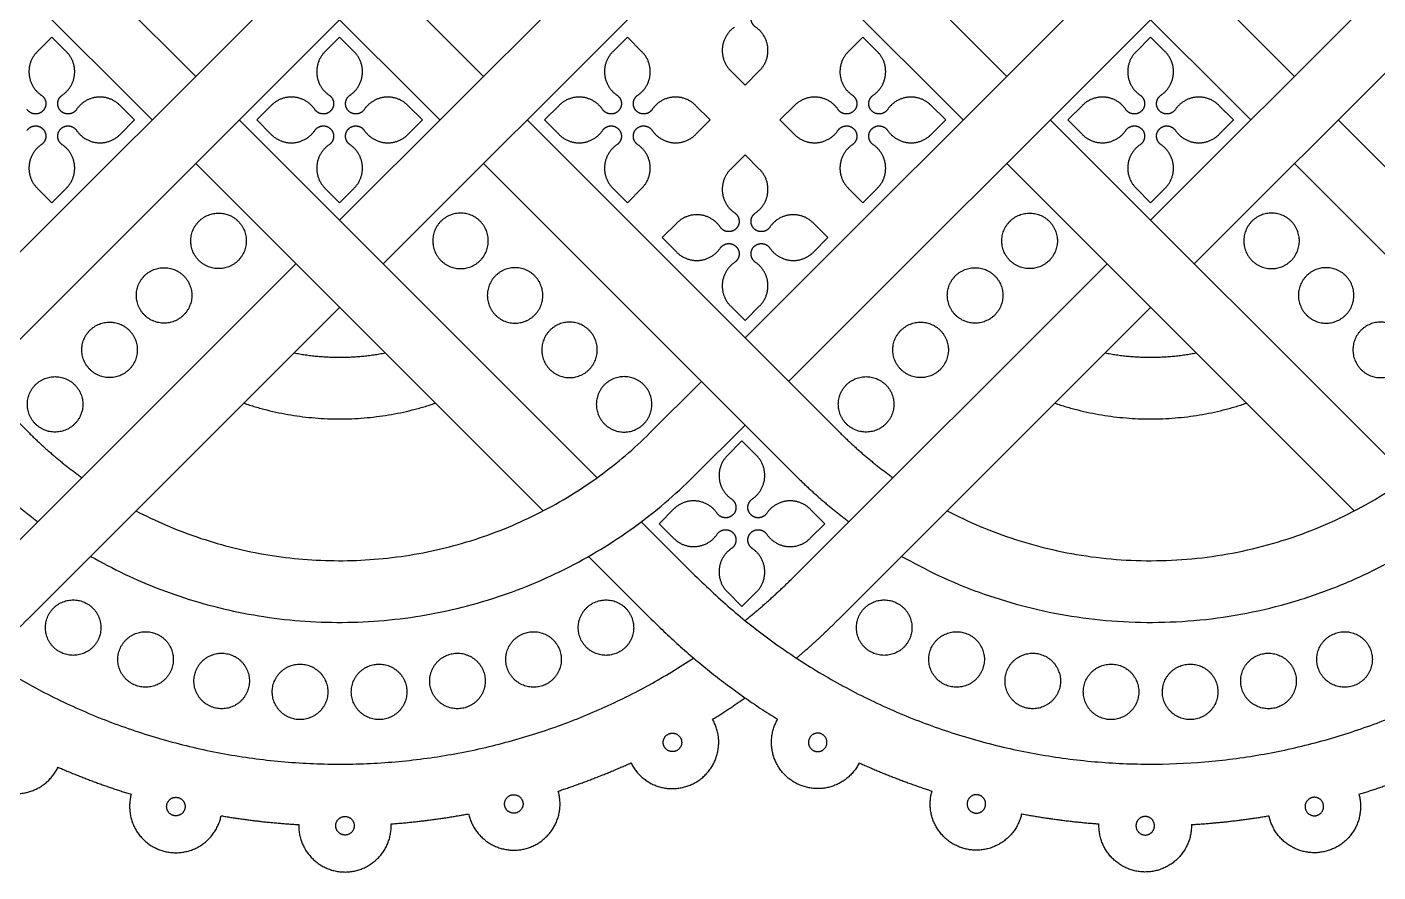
# Model space of a CAD drawing. Header units: millimetres. Extents: x -117 to 119, y -123 to 112.
# Drawn here: x -77.02 to -63.06, y 70.73 to 79.46 of the extents above; entities that cross this region are included whole.
import ezdxf

# ---------------------------------------------------------------- set-up
doc = ezdxf.new("R2010")
doc.units = ezdxf.units.MM
doc.header["$MEASUREMENT"] = 0
doc.layers.add('Layer 03', color=5, linetype='Continuous')

msp = doc.modelspace()

# ---------------------------------------------------------------- linework, layer by layer
at = {"layer": 'Layer 03'}
for p, q in [((-79.013, 82.69), (-75.274, 78.951)), ((-70.634, 82.69), (-66.895, 78.951)), ((-79.463, 82.24), (-75.724, 78.501)), ((-76.49, 82.24), (-72.751, 78.501)), ((-71.085, 82.24), (-67.346, 78.501)), ((-68.112, 82.24), (-64.373, 78.501)), ((-70.049, 81.204), (-73.787, 77.465)), ((-61.712, 81.162), (-65.409, 77.465)), ((-69.598, 80.753), (-73.337, 77.014)), ((-61.369, 80.604), (-64.958, 77.014)), ((-74.238, 79.987), (-77.977, 76.249)), ((-65.859, 79.987), (-69.598, 76.249)), ((-73.787, 79.537), (-77.526, 75.798)), ((-65.409, 79.537), (-69.148, 75.798)), ((-76.76, 79.357), (-76.911, 79.206)), ((-76.61, 79.206), (-76.76, 79.357)), ((-73.787, 79.357), (-73.938, 79.206)), ((-73.637, 79.206), (-73.787, 79.357)), ((-70.814, 79.357), (-70.965, 79.206)), ((-70.664, 79.206), (-70.814, 79.357)), ((-68.382, 79.357), (-68.532, 79.206)), ((-68.231, 79.206), (-68.382, 79.357)), ((-65.409, 79.357), (-65.559, 79.206)), ((-65.258, 79.206), (-65.409, 79.357)), ((-69.749, 79.012), (-69.598, 78.861)), ((-69.598, 78.861), (-69.448, 79.012)), ((-75.905, 78.501), (-76.055, 78.651)), ((-74.493, 78.651), (-74.643, 78.501)), ((-72.932, 78.501), (-73.082, 78.651)), ((-71.52, 78.651), (-71.67, 78.501)), ((-69.959, 78.501), (-70.109, 78.651)), ((-69.087, 78.651), (-69.238, 78.501)), ((-67.526, 78.501), (-67.677, 78.651)), ((-66.114, 78.651), (-66.265, 78.501)), ((-64.553, 78.501), (-64.703, 78.651)), ((-76.055, 78.35), (-75.905, 78.501)), ((-74.823, 78.501), (-71.127, 74.804)), ((-74.643, 78.501), (-74.493, 78.35)), ((-73.082, 78.35), (-72.932, 78.501)), ((-71.67, 78.501), (-71.52, 78.35)), ((-70.109, 78.35), (-69.959, 78.501)), ((-69.238, 78.501), (-69.087, 78.35)), ((-67.677, 78.35), (-67.526, 78.501)), ((-66.445, 78.501), (-62.748, 74.804)), ((-66.265, 78.501), (-66.114, 78.35)), ((-64.703, 78.35), (-64.553, 78.501)), ((-75.274, 78.05), (-71.684, 74.461)), ((-72.301, 78.05), (-69.063, 74.812)), ((-69.598, 78.141), (-69.749, 77.99)), ((-69.448, 77.99), (-69.598, 78.141)), ((-66.895, 78.05), (-63.306, 74.461)), ((-63.922, 78.05), (-60.212, 74.34)), ((-76.911, 77.796), (-76.76, 77.645)), ((-76.76, 77.645), (-76.61, 77.796)), ((-73.938, 77.796), (-73.787, 77.645)), ((-73.787, 77.645), (-73.637, 77.796)), ((-70.965, 77.796), (-70.814, 77.645)), ((-70.814, 77.645), (-70.664, 77.796)), ((-68.532, 77.796), (-68.382, 77.645)), ((-68.382, 77.645), (-68.231, 77.796)), ((-65.559, 77.796), (-65.409, 77.645)), ((-65.409, 77.645), (-65.258, 77.796)), ((-70.304, 77.435), (-70.454, 77.285)), ((-68.742, 77.285), (-68.893, 77.435)), ((-70.454, 77.285), (-70.304, 77.134)), ((-68.893, 77.134), (-68.742, 77.285)), ((-74.238, 77.014), (-77.459, 73.794)), ((-65.859, 77.014), (-69.08, 73.794)), ((-73.787, 76.564), (-77.008, 73.343)), ((-69.749, 76.579), (-69.598, 76.429)), ((-69.598, 76.429), (-69.448, 76.579)), ((-65.409, 76.564), (-68.63, 73.343)), ((-70.049, 75.798), (-70.584, 75.263)), ((-69.598, 75.348), (-70.133, 74.812)), ((-69.631, 75.184), (-69.781, 75.033)), ((-69.48, 75.033), (-69.631, 75.184)), ((-70.336, 74.479), (-70.487, 74.328)), ((-68.775, 74.328), (-68.925, 74.479)), ((-70.671, 74.348), (-70.116, 73.794)), ((-70.487, 74.328), (-70.336, 74.178)), ((-68.925, 74.178), (-68.775, 74.328)), ((-71.215, 73.991), (-70.567, 73.343)), ((-69.781, 73.623), (-69.631, 73.472)), ((-69.631, 73.472), (-69.48, 73.623))]:
    msp.add_line(p, q, dxfattribs=at)
for points in [[(-76.04, 82.69), (-72.301, 78.951)], [(-67.661, 82.69), (-63.922, 78.951)], [(-80.229, 78.501), (-76.991, 75.263)], [(-71.85, 78.501), (-68.612, 75.263)], [(-63.472, 78.501), (-59.834, 74.863)]]:
    msp.add_lwpolyline(points, dxfattribs=at)
for points, weights, knots in [([(-69.49, 79.461), (-69.531, 79.489), (-69.536, 79.539), (-69.541, 79.589), (-69.506, 79.625), (-69.47, 79.66), (-69.42, 79.655), (-69.37, 79.651), (-69.342, 79.609)], [1, 0.904841645654, 1, 0.904841645654, 1, 0.904841645654, 1, 0.904841645654, 1], [21.815981, 21.815981, 21.815981, 22.109843, 22.109843, 22.403704, 22.403704, 22.697566, 22.697566, 22.991428, 22.991428, 22.991428]), ([(-69.706, 79.461), (-69.82, 79.384), (-69.833, 79.246), (-69.846, 79.109), (-69.749, 79.012)], [1, 0.904863889332, 1, 0.904863889332, 1], [40.235161, 40.235161, 40.235161, 41.044166, 41.044166, 41.853171, 41.853171, 41.853171]), ([(-69.448, 79.012), (-69.35, 79.109), (-69.363, 79.246), (-69.376, 79.384), (-69.49, 79.461)], [1, 0.904863889332, 1, 0.904863889332, 1], [20.19797, 20.19797, 20.19797, 21.006976, 21.006976, 21.815981, 21.815981, 21.815981]), ([(-76.911, 79.206), (-77.008, 79.109), (-76.995, 78.972), (-76.983, 78.834), (-76.869, 78.757)], [1, 0.904863889332, 1, 0.904863889332, 1], [31.693684, 31.693684, 31.693684, 32.50269, 32.50269, 33.311695, 33.311695, 33.311695]), ([(-76.652, 78.757), (-76.538, 78.834), (-76.525, 78.972), (-76.512, 79.109), (-76.61, 79.206)], [1, 0.904863889332, 1, 0.904863889332, 1], [28.739447, 28.739447, 28.739447, 29.548452, 29.548452, 30.357457, 30.357457, 30.357457]), ([(-73.938, 79.206), (-74.035, 79.109), (-74.022, 78.972), (-74.009, 78.834), (-73.895, 78.757)], [1, 0.904863889332, 1, 0.904863889332, 1], [31.693684, 31.693684, 31.693684, 32.50269, 32.50269, 33.311695, 33.311695, 33.311695]), ([(-73.679, 78.757), (-73.565, 78.834), (-73.552, 78.972), (-73.539, 79.109), (-73.637, 79.206)], [1, 0.904863889332, 1, 0.904863889332, 1], [28.739447, 28.739447, 28.739447, 29.548452, 29.548452, 30.357457, 30.357457, 30.357457]), ([(-70.965, 79.206), (-71.062, 79.109), (-71.049, 78.972), (-71.036, 78.834), (-70.922, 78.757)], [1, 0.904863889332, 1, 0.904863889332, 1], [31.693684, 31.693684, 31.693684, 32.50269, 32.50269, 33.311695, 33.311695, 33.311695]), ([(-70.706, 78.757), (-70.592, 78.834), (-70.579, 78.972), (-70.566, 79.109), (-70.664, 79.206)], [1, 0.904863889332, 1, 0.904863889332, 1], [28.739447, 28.739447, 28.739447, 29.548452, 29.548452, 30.357457, 30.357457, 30.357457]), ([(-68.532, 79.206), (-68.63, 79.109), (-68.617, 78.972), (-68.604, 78.834), (-68.49, 78.757)], [1, 0.904863889332, 1, 0.904863889332, 1], [31.693684, 31.693684, 31.693684, 32.50269, 32.50269, 33.311695, 33.311695, 33.311695]), ([(-68.274, 78.757), (-68.16, 78.834), (-68.147, 78.972), (-68.134, 79.109), (-68.231, 79.206)], [1, 0.904863889332, 1, 0.904863889332, 1], [28.739447, 28.739447, 28.739447, 29.548452, 29.548452, 30.357457, 30.357457, 30.357457]), ([(-65.559, 79.206), (-65.657, 79.109), (-65.644, 78.972), (-65.631, 78.834), (-65.517, 78.757)], [1, 0.904863889332, 1, 0.904863889332, 1], [31.693684, 31.693684, 31.693684, 32.50269, 32.50269, 33.311695, 33.311695, 33.311695]), ([(-65.301, 78.757), (-65.187, 78.834), (-65.174, 78.972), (-65.161, 79.109), (-65.258, 79.206)], [1, 0.904863889332, 1, 0.904863889332, 1], [28.739447, 28.739447, 28.739447, 29.548452, 29.548452, 30.357457, 30.357457, 30.357457]), ([(-76.869, 78.757), (-76.827, 78.729), (-76.822, 78.679), (-76.818, 78.629), (-76.853, 78.594), (-76.888, 78.558), (-76.938, 78.563), (-76.988, 78.568), (-77.016, 78.609)], [1, 0.904841645654, 1, 0.904841645654, 1, 0.904841645654, 1, 0.904841645654, 1], [33.311695, 33.311695, 33.311695, 33.605557, 33.605557, 33.899418, 33.899418, 34.19328, 34.19328, 34.487142, 34.487142, 34.487142]), ([(-76.505, 78.609), (-76.533, 78.568), (-76.583, 78.563), (-76.632, 78.558), (-76.668, 78.594), (-76.703, 78.629), (-76.699, 78.679), (-76.694, 78.729), (-76.652, 78.757)], [1, 0.904841645653, 1, 0.904841645653, 1, 0.904841645653, 1, 0.904841645653, 1], [27.564, 27.564, 27.564, 27.857861, 27.857861, 28.151723, 28.151723, 28.445585, 28.445585, 28.739447, 28.739447, 28.739447]), ([(-76.055, 78.651), (-76.153, 78.749), (-76.29, 78.736), (-76.427, 78.723), (-76.505, 78.609)], [1, 0.904854530768, 1, 0.904854530768, 1], [25.945827, 25.945827, 25.945827, 26.754913, 26.754913, 27.564, 27.564, 27.564]), ([(-74.043, 78.609), (-74.121, 78.723), (-74.258, 78.736), (-74.395, 78.749), (-74.493, 78.651)], [1, 0.904854530768, 1, 0.904854530768, 1], [34.487142, 34.487142, 34.487142, 35.296228, 35.296228, 36.105314, 36.105314, 36.105314]), ([(-73.895, 78.757), (-73.854, 78.729), (-73.849, 78.679), (-73.845, 78.629), (-73.88, 78.594), (-73.915, 78.558), (-73.965, 78.563), (-74.015, 78.568), (-74.043, 78.609)], [1, 0.904841645654, 1, 0.904841645654, 1, 0.904841645654, 1, 0.904841645654, 1], [33.311695, 33.311695, 33.311695, 33.605557, 33.605557, 33.899418, 33.899418, 34.19328, 34.19328, 34.487142, 34.487142, 34.487142]), ([(-73.532, 78.609), (-73.56, 78.568), (-73.61, 78.563), (-73.659, 78.558), (-73.695, 78.594), (-73.73, 78.629), (-73.725, 78.679), (-73.721, 78.729), (-73.679, 78.757)], [1, 0.904841645653, 1, 0.904841645653, 1, 0.904841645653, 1, 0.904841645653, 1], [27.564, 27.564, 27.564, 27.857861, 27.857861, 28.151723, 28.151723, 28.445585, 28.445585, 28.739447, 28.739447, 28.739447]), ([(-73.082, 78.651), (-73.179, 78.749), (-73.317, 78.736), (-73.454, 78.723), (-73.532, 78.609)], [1, 0.904854530768, 1, 0.904854530768, 1], [25.945827, 25.945827, 25.945827, 26.754913, 26.754913, 27.564, 27.564, 27.564]), ([(-71.07, 78.609), (-71.148, 78.723), (-71.285, 78.736), (-71.422, 78.749), (-71.52, 78.651)], [1, 0.904854530768, 1, 0.904854530768, 1], [34.487142, 34.487142, 34.487142, 35.296228, 35.296228, 36.105314, 36.105314, 36.105314]), ([(-70.922, 78.757), (-70.881, 78.729), (-70.876, 78.679), (-70.872, 78.629), (-70.907, 78.594), (-70.942, 78.558), (-70.992, 78.563), (-71.042, 78.568), (-71.07, 78.609)], [1, 0.904841645653, 1, 0.904841645653, 1, 0.904841645653, 1, 0.904841645653, 1], [33.311695, 33.311695, 33.311695, 33.605557, 33.605557, 33.899418, 33.899418, 34.19328, 34.19328, 34.487142, 34.487142, 34.487142]), ([(-70.558, 78.609), (-70.587, 78.568), (-70.636, 78.563), (-70.686, 78.558), (-70.722, 78.594), (-70.757, 78.629), (-70.752, 78.679), (-70.748, 78.729), (-70.706, 78.757)], [1, 0.904841645653, 1, 0.904841645653, 1, 0.904841645653, 1, 0.904841645653, 1], [27.564, 27.564, 27.564, 27.857861, 27.857861, 28.151723, 28.151723, 28.445585, 28.445585, 28.739447, 28.739447, 28.739447]), ([(-70.109, 78.651), (-70.206, 78.749), (-70.344, 78.736), (-70.481, 78.723), (-70.558, 78.609)], [1, 0.904854530768, 1, 0.904854530768, 1], [25.945827, 25.945827, 25.945827, 26.754913, 26.754913, 27.564, 27.564, 27.564]), ([(-68.638, 78.609), (-68.715, 78.723), (-68.853, 78.736), (-68.99, 78.749), (-69.087, 78.651)], [1, 0.904854530768, 1, 0.904854530768, 1], [34.487142, 34.487142, 34.487142, 35.296228, 35.296228, 36.105314, 36.105314, 36.105314]), ([(-68.49, 78.757), (-68.449, 78.729), (-68.444, 78.679), (-68.439, 78.629), (-68.475, 78.594), (-68.51, 78.558), (-68.56, 78.563), (-68.61, 78.568), (-68.638, 78.609)], [1, 0.904841645653, 1, 0.904841645653, 1, 0.904841645653, 1, 0.904841645653, 1], [33.311695, 33.311695, 33.311695, 33.605557, 33.605557, 33.899418, 33.899418, 34.19328, 34.19328, 34.487142, 34.487142, 34.487142]), ([(-68.126, 78.609), (-68.154, 78.568), (-68.204, 78.563), (-68.254, 78.558), (-68.289, 78.594), (-68.325, 78.629), (-68.32, 78.679), (-68.315, 78.729), (-68.274, 78.757)], [1, 0.904841645653, 1, 0.904841645653, 1, 0.904841645653, 1, 0.904841645653, 1], [27.564, 27.564, 27.564, 27.857861, 27.857861, 28.151723, 28.151723, 28.445585, 28.445585, 28.739447, 28.739447, 28.739447]), ([(-67.677, 78.651), (-67.774, 78.749), (-67.911, 78.736), (-68.048, 78.723), (-68.126, 78.609)], [1, 0.904854530768, 1, 0.904854530768, 1], [25.945827, 25.945827, 25.945827, 26.754913, 26.754913, 27.564, 27.564, 27.564]), ([(-65.665, 78.609), (-65.742, 78.723), (-65.88, 78.736), (-66.017, 78.749), (-66.114, 78.651)], [1, 0.904854530768, 1, 0.904854530768, 1], [34.487142, 34.487142, 34.487142, 35.296228, 35.296228, 36.105314, 36.105314, 36.105314]), ([(-65.517, 78.757), (-65.476, 78.729), (-65.471, 78.679), (-65.466, 78.629), (-65.501, 78.594), (-65.537, 78.558), (-65.587, 78.563), (-65.637, 78.568), (-65.665, 78.609)], [1, 0.904841645653, 1, 0.904841645653, 1, 0.904841645653, 1, 0.904841645653, 1], [33.311695, 33.311695, 33.311695, 33.605557, 33.605557, 33.899418, 33.899418, 34.19328, 34.19328, 34.487142, 34.487142, 34.487142]), ([(-65.153, 78.609), (-65.181, 78.568), (-65.231, 78.563), (-65.281, 78.558), (-65.316, 78.594), (-65.352, 78.629), (-65.347, 78.679), (-65.342, 78.729), (-65.301, 78.757)], [1, 0.904841645654, 1, 0.904841645654, 1, 0.904841645654, 1, 0.904841645654, 1], [27.564, 27.564, 27.564, 27.857861, 27.857861, 28.151723, 28.151723, 28.445585, 28.445585, 28.739447, 28.739447, 28.739447]), ([(-64.703, 78.651), (-64.801, 78.749), (-64.938, 78.736), (-65.075, 78.723), (-65.153, 78.609)], [1, 0.904854530768, 1, 0.904854530768, 1], [25.945827, 25.945827, 25.945827, 26.754913, 26.754913, 27.564, 27.564, 27.564]), ([(-77.016, 78.393), (-76.988, 78.434), (-76.938, 78.439), (-76.888, 78.444), (-76.853, 78.408), (-76.818, 78.373), (-76.822, 78.323), (-76.827, 78.273), (-76.869, 78.245)], [1, 0.904841645654, 1, 0.904841645654, 1, 0.904841645654, 1, 0.904841645654, 1], [39.059714, 39.059714, 39.059714, 39.353575, 39.353575, 39.647437, 39.647437, 39.941299, 39.941299, 40.235161, 40.235161, 40.235161]), ([(-76.652, 78.245), (-76.694, 78.273), (-76.699, 78.323), (-76.703, 78.373), (-76.668, 78.408), (-76.632, 78.444), (-76.583, 78.439), (-76.533, 78.434), (-76.505, 78.393)], [1, 0.904841645653, 1, 0.904841645653, 1, 0.904841645653, 1, 0.904841645653, 1], [21.815981, 21.815981, 21.815981, 22.109843, 22.109843, 22.403704, 22.403704, 22.697566, 22.697566, 22.991428, 22.991428, 22.991428]), ([(-74.043, 78.393), (-74.015, 78.434), (-73.965, 78.439), (-73.915, 78.444), (-73.88, 78.408), (-73.845, 78.373), (-73.849, 78.323), (-73.854, 78.273), (-73.895, 78.245)], [1, 0.904841645654, 1, 0.904841645654, 1, 0.904841645654, 1, 0.904841645654, 1], [39.059714, 39.059714, 39.059714, 39.353575, 39.353575, 39.647437, 39.647437, 39.941299, 39.941299, 40.235161, 40.235161, 40.235161]), ([(-73.679, 78.245), (-73.721, 78.273), (-73.725, 78.323), (-73.73, 78.373), (-73.695, 78.408), (-73.659, 78.444), (-73.61, 78.439), (-73.56, 78.434), (-73.532, 78.393)], [1, 0.904841645653, 1, 0.904841645653, 1, 0.904841645653, 1, 0.904841645653, 1], [21.815981, 21.815981, 21.815981, 22.109843, 22.109843, 22.403704, 22.403704, 22.697566, 22.697566, 22.991428, 22.991428, 22.991428]), ([(-71.07, 78.393), (-71.042, 78.434), (-70.992, 78.439), (-70.942, 78.444), (-70.907, 78.408), (-70.872, 78.373), (-70.876, 78.323), (-70.881, 78.273), (-70.922, 78.245)], [1, 0.904841645653, 1, 0.904841645653, 1, 0.904841645653, 1, 0.904841645653, 1], [39.059714, 39.059714, 39.059714, 39.353575, 39.353575, 39.647437, 39.647437, 39.941299, 39.941299, 40.235161, 40.235161, 40.235161]), ([(-70.706, 78.245), (-70.748, 78.273), (-70.752, 78.323), (-70.757, 78.373), (-70.722, 78.408), (-70.686, 78.444), (-70.636, 78.439), (-70.587, 78.434), (-70.558, 78.393)], [1, 0.904841645653, 1, 0.904841645653, 1, 0.904841645653, 1, 0.904841645653, 1], [21.815981, 21.815981, 21.815981, 22.109843, 22.109843, 22.403704, 22.403704, 22.697566, 22.697566, 22.991428, 22.991428, 22.991428]), ([(-68.638, 78.393), (-68.61, 78.434), (-68.56, 78.439), (-68.51, 78.444), (-68.475, 78.408), (-68.439, 78.373), (-68.444, 78.323), (-68.449, 78.273), (-68.49, 78.245)], [1, 0.904841645654, 1, 0.904841645654, 1, 0.904841645654, 1, 0.904841645654, 1], [39.059714, 39.059714, 39.059714, 39.353575, 39.353575, 39.647437, 39.647437, 39.941299, 39.941299, 40.235161, 40.235161, 40.235161]), ([(-68.274, 78.245), (-68.315, 78.273), (-68.32, 78.323), (-68.325, 78.373), (-68.289, 78.408), (-68.254, 78.444), (-68.204, 78.439), (-68.154, 78.434), (-68.126, 78.393)], [1, 0.904841645654, 1, 0.904841645654, 1, 0.904841645654, 1, 0.904841645654, 1], [21.815981, 21.815981, 21.815981, 22.109843, 22.109843, 22.403704, 22.403704, 22.697566, 22.697566, 22.991428, 22.991428, 22.991428]), ([(-65.665, 78.393), (-65.637, 78.434), (-65.587, 78.439), (-65.537, 78.444), (-65.501, 78.408), (-65.466, 78.373), (-65.471, 78.323), (-65.476, 78.273), (-65.517, 78.245)], [1, 0.904841645653, 1, 0.904841645653, 1, 0.904841645653, 1, 0.904841645653, 1], [39.059714, 39.059714, 39.059714, 39.353575, 39.353575, 39.647437, 39.647437, 39.941299, 39.941299, 40.235161, 40.235161, 40.235161]), ([(-65.301, 78.245), (-65.342, 78.273), (-65.347, 78.323), (-65.352, 78.373), (-65.316, 78.408), (-65.281, 78.444), (-65.231, 78.439), (-65.181, 78.434), (-65.153, 78.393)], [1, 0.904841645653, 1, 0.904841645653, 1, 0.904841645653, 1, 0.904841645653, 1], [21.815981, 21.815981, 21.815981, 22.109843, 22.109843, 22.403704, 22.403704, 22.697566, 22.697566, 22.991428, 22.991428, 22.991428]), ([(-76.505, 78.393), (-76.427, 78.279), (-76.29, 78.266), (-76.153, 78.253), (-76.055, 78.35)], [1, 0.904854530768, 1, 0.904854530768, 1], [22.991428, 22.991428, 22.991428, 23.800514, 23.800514, 24.6096, 24.6096, 24.6096]), ([(-74.493, 78.35), (-74.395, 78.253), (-74.258, 78.266), (-74.121, 78.279), (-74.043, 78.393)], [1, 0.904854530768, 1, 0.904854530768, 1], [37.441541, 37.441541, 37.441541, 38.250627, 38.250627, 39.059714, 39.059714, 39.059714]), ([(-73.532, 78.393), (-73.454, 78.279), (-73.317, 78.266), (-73.179, 78.253), (-73.082, 78.35)], [1, 0.904854530768, 1, 0.904854530768, 1], [22.991428, 22.991428, 22.991428, 23.800514, 23.800514, 24.6096, 24.6096, 24.6096]), ([(-71.52, 78.35), (-71.422, 78.253), (-71.285, 78.266), (-71.148, 78.279), (-71.07, 78.393)], [1, 0.904854530768, 1, 0.904854530768, 1], [37.441541, 37.441541, 37.441541, 38.250627, 38.250627, 39.059714, 39.059714, 39.059714]), ([(-70.558, 78.393), (-70.481, 78.279), (-70.344, 78.266), (-70.206, 78.253), (-70.109, 78.35)], [1, 0.904854530768, 1, 0.904854530768, 1], [22.991428, 22.991428, 22.991428, 23.800514, 23.800514, 24.6096, 24.6096, 24.6096]), ([(-69.087, 78.35), (-68.99, 78.253), (-68.853, 78.266), (-68.715, 78.279), (-68.638, 78.393)], [1, 0.904854530768, 1, 0.904854530768, 1], [37.441541, 37.441541, 37.441541, 38.250627, 38.250627, 39.059714, 39.059714, 39.059714]), ([(-68.126, 78.393), (-68.048, 78.279), (-67.911, 78.266), (-67.774, 78.253), (-67.677, 78.35)], [1, 0.904854530768, 1, 0.904854530768, 1], [22.991428, 22.991428, 22.991428, 23.800514, 23.800514, 24.6096, 24.6096, 24.6096]), ([(-66.114, 78.35), (-66.017, 78.253), (-65.88, 78.266), (-65.742, 78.279), (-65.665, 78.393)], [1, 0.904854530768, 1, 0.904854530768, 1], [37.441541, 37.441541, 37.441541, 38.250627, 38.250627, 39.059714, 39.059714, 39.059714]), ([(-65.153, 78.393), (-65.075, 78.279), (-64.938, 78.266), (-64.801, 78.253), (-64.703, 78.35)], [1, 0.904854530767, 1, 0.904854530767, 1], [22.991428, 22.991428, 22.991428, 23.800514, 23.800514, 24.6096, 24.6096, 24.6096]), ([(-76.869, 78.245), (-76.983, 78.167), (-76.995, 78.03), (-77.008, 77.893), (-76.911, 77.796)], [1, 0.904863889332, 1, 0.904863889332, 1], [40.235161, 40.235161, 40.235161, 41.044166, 41.044166, 41.853171, 41.853171, 41.853171]), ([(-76.61, 77.796), (-76.512, 77.893), (-76.525, 78.03), (-76.538, 78.167), (-76.652, 78.245)], [1, 0.904863889332, 1, 0.904863889332, 1], [20.19797, 20.19797, 20.19797, 21.006976, 21.006976, 21.815981, 21.815981, 21.815981]), ([(-73.895, 78.245), (-74.009, 78.167), (-74.022, 78.03), (-74.035, 77.893), (-73.938, 77.796)], [1, 0.904863889332, 1, 0.904863889332, 1], [40.235161, 40.235161, 40.235161, 41.044166, 41.044166, 41.853171, 41.853171, 41.853171]), ([(-73.637, 77.796), (-73.539, 77.893), (-73.552, 78.03), (-73.565, 78.167), (-73.679, 78.245)], [1, 0.904863889332, 1, 0.904863889332, 1], [20.19797, 20.19797, 20.19797, 21.006976, 21.006976, 21.815981, 21.815981, 21.815981]), ([(-70.922, 78.245), (-71.036, 78.167), (-71.049, 78.03), (-71.062, 77.893), (-70.965, 77.796)], [1, 0.904863889332, 1, 0.904863889332, 1], [40.235161, 40.235161, 40.235161, 41.044166, 41.044166, 41.853171, 41.853171, 41.853171]), ([(-70.664, 77.796), (-70.566, 77.893), (-70.579, 78.03), (-70.592, 78.167), (-70.706, 78.245)], [1, 0.904863889332, 1, 0.904863889332, 1], [20.19797, 20.19797, 20.19797, 21.006976, 21.006976, 21.815981, 21.815981, 21.815981]), ([(-68.49, 78.245), (-68.604, 78.167), (-68.617, 78.03), (-68.63, 77.893), (-68.532, 77.796)], [1, 0.904863889332, 1, 0.904863889332, 1], [40.235161, 40.235161, 40.235161, 41.044166, 41.044166, 41.853171, 41.853171, 41.853171]), ([(-68.231, 77.796), (-68.134, 77.893), (-68.147, 78.03), (-68.16, 78.167), (-68.274, 78.245)], [1, 0.904863889332, 1, 0.904863889332, 1], [20.19797, 20.19797, 20.19797, 21.006976, 21.006976, 21.815981, 21.815981, 21.815981]), ([(-65.517, 78.245), (-65.631, 78.167), (-65.644, 78.03), (-65.657, 77.893), (-65.559, 77.796)], [1, 0.904863889332, 1, 0.904863889332, 1], [40.235161, 40.235161, 40.235161, 41.044166, 41.044166, 41.853171, 41.853171, 41.853171]), ([(-65.258, 77.796), (-65.161, 77.893), (-65.174, 78.03), (-65.187, 78.167), (-65.301, 78.245)], [1, 0.904863889332, 1, 0.904863889332, 1], [20.19797, 20.19797, 20.19797, 21.006976, 21.006976, 21.815981, 21.815981, 21.815981]), ([(-69.749, 77.99), (-69.846, 77.893), (-69.833, 77.755), (-69.82, 77.618), (-69.706, 77.541)], [1, 0.904863889332, 1, 0.904863889332, 1], [31.693684, 31.693684, 31.693684, 32.50269, 32.50269, 33.311695, 33.311695, 33.311695]), ([(-69.49, 77.541), (-69.376, 77.618), (-69.363, 77.755), (-69.35, 77.893), (-69.448, 77.99)], [1, 0.904863889332, 1, 0.904863889332, 1], [28.739447, 28.739447, 28.739447, 29.548452, 29.548452, 30.357457, 30.357457, 30.357457]), ([(-74.751, 77.251), (-74.751, 77.538), (-75.037, 77.538), (-75.324, 77.538), (-75.324, 77.251), (-75.324, 76.964), (-75.037, 76.964), (-74.751, 76.964), (-74.751, 77.251)], [1, 0.707106781187, 1, 0.707106781187, 1, 0.707106781187, 1, 0.707106781187, 1], [0, 0, 0, 1.413717, 1.413717, 2.827433, 2.827433, 4.24115, 4.24115, 5.654867, 5.654867, 5.654867]), ([(-72.824, 77.251), (-72.824, 77.538), (-72.537, 77.538), (-72.251, 77.538), (-72.251, 77.251), (-72.251, 76.964), (-72.537, 76.964), (-72.824, 76.964), (-72.824, 77.251)], [1, 0.707106781187, 1, 0.707106781187, 1, 0.707106781187, 1, 0.707106781187, 1], [0, 0, 0, 1.413717, 1.413717, 2.827433, 2.827433, 4.24115, 4.24115, 5.654867, 5.654867, 5.654867]), ([(-69.854, 77.393), (-69.932, 77.507), (-70.069, 77.52), (-70.206, 77.533), (-70.304, 77.435)], [1, 0.904854530768, 1, 0.904854530768, 1], [34.487142, 34.487142, 34.487142, 35.296228, 35.296228, 36.105314, 36.105314, 36.105314]), ([(-69.706, 77.541), (-69.665, 77.512), (-69.66, 77.463), (-69.655, 77.413), (-69.691, 77.377), (-69.726, 77.342), (-69.776, 77.347), (-69.826, 77.351), (-69.854, 77.393)], [1, 0.904841645653, 1, 0.904841645653, 1, 0.904841645653, 1, 0.904841645653, 1], [33.311695, 33.311695, 33.311695, 33.605557, 33.605557, 33.899418, 33.899418, 34.19328, 34.19328, 34.487142, 34.487142, 34.487142]), ([(-69.342, 77.393), (-69.37, 77.351), (-69.42, 77.347), (-69.47, 77.342), (-69.506, 77.377), (-69.541, 77.413), (-69.536, 77.463), (-69.531, 77.512), (-69.49, 77.541)], [1, 0.904841645653, 1, 0.904841645653, 1, 0.904841645653, 1, 0.904841645653, 1], [27.564, 27.564, 27.564, 27.857861, 27.857861, 28.151723, 28.151723, 28.445585, 28.445585, 28.739447, 28.739447, 28.739447]), ([(-68.893, 77.435), (-68.99, 77.533), (-69.127, 77.52), (-69.265, 77.507), (-69.342, 77.393)], [1, 0.904854530768, 1, 0.904854530768, 1], [25.945827, 25.945827, 25.945827, 26.754913, 26.754913, 27.564, 27.564, 27.564]), ([(-66.372, 77.251), (-66.372, 77.538), (-66.659, 77.538), (-66.946, 77.538), (-66.946, 77.251), (-66.946, 76.964), (-66.659, 76.964), (-66.372, 76.964), (-66.372, 77.251)], [1, 0.707106781187, 1, 0.707106781187, 1, 0.707106781187, 1, 0.707106781187, 1], [0, 0, 0, 1.413717, 1.413717, 2.827433, 2.827433, 4.24115, 4.24115, 5.654867, 5.654867, 5.654867]), ([(-64.446, 77.251), (-64.446, 77.538), (-64.159, 77.538), (-63.872, 77.538), (-63.872, 77.251), (-63.872, 76.964), (-64.159, 76.964), (-64.446, 76.964), (-64.446, 77.251)], [1, 0.707106781187, 1, 0.707106781187, 1, 0.707106781187, 1, 0.707106781187, 1], [0, 0, 0, 1.413717, 1.413717, 2.827433, 2.827433, 4.24115, 4.24115, 5.654867, 5.654867, 5.654867]), ([(-69.854, 77.177), (-69.826, 77.218), (-69.776, 77.223), (-69.726, 77.227), (-69.691, 77.192), (-69.655, 77.157), (-69.66, 77.107), (-69.665, 77.057), (-69.706, 77.029)], [1, 0.904841645654, 1, 0.904841645654, 1, 0.904841645654, 1, 0.904841645654, 1], [39.059714, 39.059714, 39.059714, 39.353575, 39.353575, 39.647437, 39.647437, 39.941299, 39.941299, 40.235161, 40.235161, 40.235161]), ([(-69.49, 77.029), (-69.531, 77.057), (-69.536, 77.107), (-69.541, 77.157), (-69.506, 77.192), (-69.47, 77.227), (-69.42, 77.223), (-69.37, 77.218), (-69.342, 77.177)], [1, 0.904841645654, 1, 0.904841645654, 1, 0.904841645654, 1, 0.904841645654, 1], [21.815981, 21.815981, 21.815981, 22.109843, 22.109843, 22.403704, 22.403704, 22.697566, 22.697566, 22.991428, 22.991428, 22.991428]), ([(-70.304, 77.134), (-70.206, 77.037), (-70.069, 77.05), (-69.932, 77.063), (-69.854, 77.177)], [1, 0.904854530768, 1, 0.904854530768, 1], [37.441541, 37.441541, 37.441541, 38.250627, 38.250627, 39.059714, 39.059714, 39.059714]), ([(-69.342, 77.177), (-69.265, 77.063), (-69.127, 77.05), (-68.99, 77.037), (-68.893, 77.134)], [1, 0.904854530768, 1, 0.904854530768, 1], [22.991428, 22.991428, 22.991428, 23.800514, 23.800514, 24.6096, 24.6096, 24.6096]), ([(-75.314, 76.688), (-75.314, 76.974), (-75.601, 76.974), (-75.887, 76.974), (-75.887, 76.688), (-75.887, 76.401), (-75.601, 76.401), (-75.314, 76.401), (-75.314, 76.688)], [1, 0.707106781187, 1, 0.707106781187, 1, 0.707106781187, 1, 0.707106781187, 1], [0, 0, 0, 1.413717, 1.413717, 2.827433, 2.827433, 4.24115, 4.24115, 5.654867, 5.654867, 5.654867]), ([(-72.261, 76.688), (-72.261, 76.974), (-71.974, 76.974), (-71.688, 76.974), (-71.688, 76.688), (-71.688, 76.401), (-71.974, 76.401), (-72.261, 76.401), (-72.261, 76.688)], [1, 0.707106781187, 1, 0.707106781187, 1, 0.707106781187, 1, 0.707106781187, 1], [0, 0, 0, 1.413717, 1.413717, 2.827433, 2.827433, 4.24115, 4.24115, 5.654867, 5.654867, 5.654867]), ([(-69.706, 77.029), (-69.82, 76.951), (-69.833, 76.814), (-69.846, 76.677), (-69.749, 76.579)], [1, 0.904863889332, 1, 0.904863889332, 1], [40.235161, 40.235161, 40.235161, 41.044166, 41.044166, 41.853171, 41.853171, 41.853171]), ([(-69.448, 76.579), (-69.35, 76.677), (-69.363, 76.814), (-69.376, 76.951), (-69.49, 77.029)], [1, 0.904863889332, 1, 0.904863889332, 1], [20.19797, 20.19797, 20.19797, 21.006976, 21.006976, 21.815981, 21.815981, 21.815981]), ([(-66.935, 76.688), (-66.935, 76.974), (-67.222, 76.974), (-67.509, 76.974), (-67.509, 76.688), (-67.509, 76.401), (-67.222, 76.401), (-66.935, 76.401), (-66.935, 76.688)], [1, 0.707106781187, 1, 0.707106781187, 1, 0.707106781187, 1, 0.707106781187, 1], [0, 0, 0, 1.413717, 1.413717, 2.827433, 2.827433, 4.24115, 4.24115, 5.654867, 5.654867, 5.654867]), ([(-63.882, 76.688), (-63.882, 76.974), (-63.596, 76.974), (-63.309, 76.974), (-63.309, 76.688), (-63.309, 76.401), (-63.596, 76.401), (-63.882, 76.401), (-63.882, 76.688)], [1, 0.707106781187, 1, 0.707106781187, 1, 0.707106781187, 1, 0.707106781187, 1], [0, 0, 0, 1.413717, 1.413717, 2.827433, 2.827433, 4.24115, 4.24115, 5.654867, 5.654867, 5.654867]), ([(-75.877, 76.125), (-75.877, 76.411), (-76.164, 76.411), (-76.45, 76.411), (-76.45, 76.125), (-76.45, 75.838), (-76.164, 75.838), (-75.877, 75.838), (-75.877, 76.125)], [1, 0.707106781187, 1, 0.707106781187, 1, 0.707106781187, 1, 0.707106781187, 1], [0, 0, 0, 1.413717, 1.413717, 2.827433, 2.827433, 4.24115, 4.24115, 5.654867, 5.654867, 5.654867]), ([(-71.698, 76.125), (-71.698, 76.411), (-71.411, 76.411), (-71.125, 76.411), (-71.125, 76.125), (-71.125, 75.838), (-71.411, 75.838), (-71.698, 75.838), (-71.698, 76.125)], [1, 0.707106781187, 1, 0.707106781187, 1, 0.707106781187, 1, 0.707106781187, 1], [0, 0, 0, 1.413717, 1.413717, 2.827433, 2.827433, 4.24115, 4.24115, 5.654867, 5.654867, 5.654867]), ([(-67.498, 76.125), (-67.498, 76.411), (-67.785, 76.411), (-68.072, 76.411), (-68.072, 76.125), (-68.072, 75.838), (-67.785, 75.838), (-67.498, 75.838), (-67.498, 76.125)], [1, 0.707106781187, 1, 0.707106781187, 1, 0.707106781187, 1, 0.707106781187, 1], [0, 0, 0, 1.413717, 1.413717, 2.827433, 2.827433, 4.24115, 4.24115, 5.654867, 5.654867, 5.654867]), ([(-63.319, 76.125), (-63.319, 76.411), (-63.033, 76.411), (-62.746, 76.411), (-62.746, 76.125), (-62.746, 75.838), (-63.033, 75.838), (-63.319, 75.838), (-63.319, 76.125)], [1, 0.707106781187, 1, 0.707106781187, 1, 0.707106781187, 1, 0.707106781187, 1], [0, 0, 0, 1.413717, 1.413717, 2.827433, 2.827433, 4.24115, 4.24115, 5.654867, 5.654867, 5.654867]), ([(-76.44, 75.562), (-76.44, 75.848), (-76.727, 75.848), (-77.013, 75.848), (-77.013, 75.562), (-77.013, 75.275), (-76.727, 75.275), (-76.44, 75.275), (-76.44, 75.562)], [1, 0.707106781187, 1, 0.707106781187, 1, 0.707106781187, 1, 0.707106781187, 1], [0, 0, 0, 1.413717, 1.413717, 2.827433, 2.827433, 4.24115, 4.24115, 5.654867, 5.654867, 5.654867]), ([(-71.135, 75.562), (-71.135, 75.848), (-70.848, 75.848), (-70.561, 75.848), (-70.561, 75.562), (-70.561, 75.275), (-70.848, 75.275), (-71.135, 75.275), (-71.135, 75.562)], [1, 0.707106781187, 1, 0.707106781187, 1, 0.707106781187, 1, 0.707106781187, 1], [0, 0, 0, 1.413717, 1.413717, 2.827433, 2.827433, 4.24115, 4.24115, 5.654867, 5.654867, 5.654867]), ([(-68.061, 75.562), (-68.061, 75.848), (-68.348, 75.848), (-68.635, 75.848), (-68.635, 75.562), (-68.635, 75.275), (-68.348, 75.275), (-68.061, 75.275), (-68.061, 75.562)], [1, 0.707106781187, 1, 0.707106781187, 1, 0.707106781187, 1, 0.707106781187, 1], [0, 0, 0, 1.413717, 1.413717, 2.827433, 2.827433, 4.24115, 4.24115, 5.654867, 5.654867, 5.654867]), ([(-69.781, 75.033), (-69.879, 74.936), (-69.866, 74.799), (-69.853, 74.662), (-69.739, 74.584)], [1, 0.904863889332, 1, 0.904863889332, 1], [31.693684, 31.693684, 31.693684, 32.50269, 32.50269, 33.311695, 33.311695, 33.311695]), ([(-69.523, 74.584), (-69.409, 74.662), (-69.396, 74.799), (-69.383, 74.936), (-69.48, 75.033)], [1, 0.904863889332, 1, 0.904863889332, 1], [28.739447, 28.739447, 28.739447, 29.548452, 29.548452, 30.357457, 30.357457, 30.357457]), ([(-69.887, 74.436), (-69.964, 74.55), (-70.101, 74.563), (-70.239, 74.576), (-70.336, 74.479)], [1, 0.904854530768, 1, 0.904854530768, 1], [34.487142, 34.487142, 34.487142, 35.296228, 35.296228, 36.105314, 36.105314, 36.105314]), ([(-69.739, 74.584), (-69.697, 74.556), (-69.693, 74.506), (-69.688, 74.456), (-69.723, 74.421), (-69.759, 74.385), (-69.809, 74.39), (-69.859, 74.395), (-69.887, 74.436)], [1, 0.904841645654, 1, 0.904841645654, 1, 0.904841645654, 1, 0.904841645654, 1], [33.311695, 33.311695, 33.311695, 33.605557, 33.605557, 33.899418, 33.899418, 34.19328, 34.19328, 34.487142, 34.487142, 34.487142]), ([(-69.375, 74.436), (-69.403, 74.395), (-69.453, 74.39), (-69.503, 74.385), (-69.538, 74.421), (-69.574, 74.456), (-69.569, 74.506), (-69.564, 74.556), (-69.523, 74.584)], [1, 0.904841645653, 1, 0.904841645653, 1, 0.904841645653, 1, 0.904841645653, 1], [27.564, 27.564, 27.564, 27.857861, 27.857861, 28.151723, 28.151723, 28.445585, 28.445585, 28.739447, 28.739447, 28.739447]), ([(-68.925, 74.479), (-69.023, 74.576), (-69.16, 74.563), (-69.297, 74.55), (-69.375, 74.436)], [1, 0.904854530768, 1, 0.904854530768, 1], [25.945827, 25.945827, 25.945827, 26.754913, 26.754913, 27.564, 27.564, 27.564]), ([(-69.887, 74.22), (-69.859, 74.261), (-69.809, 74.266), (-69.759, 74.271), (-69.723, 74.235), (-69.688, 74.2), (-69.693, 74.15), (-69.697, 74.1), (-69.739, 74.072)], [1, 0.904841645654, 1, 0.904841645654, 1, 0.904841645654, 1, 0.904841645654, 1], [39.059714, 39.059714, 39.059714, 39.353575, 39.353575, 39.647437, 39.647437, 39.941299, 39.941299, 40.235161, 40.235161, 40.235161]), ([(-69.523, 74.072), (-69.564, 74.1), (-69.569, 74.15), (-69.574, 74.2), (-69.538, 74.235), (-69.503, 74.271), (-69.453, 74.266), (-69.403, 74.261), (-69.375, 74.22)], [1, 0.904841645653, 1, 0.904841645653, 1, 0.904841645653, 1, 0.904841645653, 1], [21.815981, 21.815981, 21.815981, 22.109843, 22.109843, 22.403704, 22.403704, 22.697566, 22.697566, 22.991428, 22.991428, 22.991428]), ([(-70.336, 74.178), (-70.239, 74.08), (-70.101, 74.093), (-69.964, 74.106), (-69.887, 74.22)], [1, 0.904854530768, 1, 0.904854530768, 1], [37.441541, 37.441541, 37.441541, 38.250627, 38.250627, 39.059714, 39.059714, 39.059714]), ([(-69.375, 74.22), (-69.297, 74.106), (-69.16, 74.093), (-69.023, 74.08), (-68.925, 74.178)], [1, 0.904854530768, 1, 0.904854530768, 1], [22.991428, 22.991428, 22.991428, 23.800514, 23.800514, 24.6096, 24.6096, 24.6096]), ([(-69.739, 74.072), (-69.853, 73.995), (-69.866, 73.857), (-69.879, 73.72), (-69.781, 73.623)], [1, 0.904863889332, 1, 0.904863889332, 1], [40.235161, 40.235161, 40.235161, 41.044166, 41.044166, 41.853171, 41.853171, 41.853171]), ([(-69.48, 73.623), (-69.383, 73.72), (-69.396, 73.857), (-69.409, 73.995), (-69.523, 74.072)], [1, 0.904863889332, 1, 0.904863889332, 1], [20.19797, 20.19797, 20.19797, 21.006976, 21.006976, 21.815981, 21.815981, 21.815981]), ([(-76.539, 72.968), (-76.253, 72.968), (-76.253, 73.254), (-76.253, 73.541), (-76.539, 73.541), (-76.826, 73.541), (-76.826, 73.254), (-76.826, 72.968), (-76.539, 72.968)], [1, 0.707106781187, 1, 0.707106781187, 1, 0.707106781187, 1, 0.707106781187, 1], [0, 0, 0, 1.413717, 1.413717, 2.827433, 2.827433, 4.24115, 4.24115, 5.654867, 5.654867, 5.654867]), ([(-71.035, 72.968), (-70.749, 72.968), (-70.749, 73.254), (-70.749, 73.541), (-71.035, 73.541), (-71.322, 73.541), (-71.322, 73.254), (-71.322, 72.968), (-71.035, 72.968)], [1, 0.707106781187, 1, 0.707106781187, 1, 0.707106781187, 1, 0.707106781187, 1], [0, 0, 0, 1.413717, 1.413717, 2.827433, 2.827433, 4.24115, 4.24115, 5.654867, 5.654867, 5.654867]), ([(-68.161, 72.968), (-67.874, 72.968), (-67.874, 73.254), (-67.874, 73.541), (-68.161, 73.541), (-68.448, 73.541), (-68.448, 73.254), (-68.448, 72.968), (-68.161, 72.968)], [1, 0.707106781187, 1, 0.707106781187, 1, 0.707106781187, 1, 0.707106781187, 1], [0, 0, 0, 1.413717, 1.413717, 2.827433, 2.827433, 4.24115, 4.24115, 5.654867, 5.654867, 5.654867]), ([(-75.791, 72.639), (-75.505, 72.639), (-75.505, 72.926), (-75.505, 73.212), (-75.791, 73.212), (-76.078, 73.212), (-76.078, 72.926), (-76.078, 72.639), (-75.791, 72.639)], [1, 0.707106781187, 1, 0.707106781187, 1, 0.707106781187, 1, 0.707106781187, 1], [0, 0, 0, 1.413717, 1.413717, 2.827433, 2.827433, 4.24115, 4.24115, 5.654867, 5.654867, 5.654867]), ([(-71.783, 72.639), (-71.497, 72.639), (-71.497, 72.926), (-71.497, 73.212), (-71.783, 73.212), (-72.07, 73.212), (-72.07, 72.926), (-72.07, 72.639), (-71.783, 72.639)], [1, 0.707106781187, 1, 0.707106781187, 1, 0.707106781187, 1, 0.707106781187, 1], [0, 0, 0, 1.413717, 1.413717, 2.827433, 2.827433, 4.24115, 4.24115, 5.654867, 5.654867, 5.654867]), ([(-67.413, 72.639), (-67.126, 72.639), (-67.126, 72.926), (-67.126, 73.212), (-67.413, 73.212), (-67.7, 73.212), (-67.7, 72.926), (-67.7, 72.639), (-67.413, 72.639)], [1, 0.707106781187, 1, 0.707106781187, 1, 0.707106781187, 1, 0.707106781187, 1], [0, 0, 0, 1.413717, 1.413717, 2.827433, 2.827433, 4.24115, 4.24115, 5.654867, 5.654867, 5.654867]), ([(-63.405, 72.639), (-63.118, 72.639), (-63.118, 72.926), (-63.118, 73.212), (-63.405, 73.212), (-63.692, 73.212), (-63.692, 72.926), (-63.692, 72.639), (-63.405, 72.639)], [1, 0.707106781187, 1, 0.707106781187, 1, 0.707106781187, 1, 0.707106781187, 1], [0, 0, 0, 1.413717, 1.413717, 2.827433, 2.827433, 4.24115, 4.24115, 5.654867, 5.654867, 5.654867]), ([(-75.005, 72.416), (-74.719, 72.416), (-74.719, 72.703), (-74.719, 72.99), (-75.005, 72.99), (-75.292, 72.99), (-75.292, 72.703), (-75.292, 72.416), (-75.005, 72.416)], [1, 0.707106781187, 1, 0.707106781187, 1, 0.707106781187, 1, 0.707106781187, 1], [0, 0, 0, 1.413717, 1.413717, 2.827433, 2.827433, 4.24115, 4.24115, 5.654867, 5.654867, 5.654867]), ([(-74.196, 72.304), (-73.909, 72.304), (-73.909, 72.591), (-73.909, 72.877), (-74.196, 72.877), (-74.483, 72.877), (-74.483, 72.591), (-74.483, 72.304), (-74.196, 72.304)], [1, 0.707106781187, 1, 0.707106781187, 1, 0.707106781187, 1, 0.707106781187, 1], [0, 0, 0, 1.413717, 1.413717, 2.827433, 2.827433, 4.24115, 4.24115, 5.654867, 5.654867, 5.654867]), ([(-73.379, 72.304), (-73.092, 72.304), (-73.092, 72.591), (-73.092, 72.877), (-73.379, 72.877), (-73.666, 72.877), (-73.666, 72.591), (-73.666, 72.304), (-73.379, 72.304)], [1, 0.707106781187, 1, 0.707106781187, 1, 0.707106781187, 1, 0.707106781187, 1], [0, 0, 0, 1.413717, 1.413717, 2.827433, 2.827433, 4.24115, 4.24115, 5.654867, 5.654867, 5.654867]), ([(-72.57, 72.416), (-72.283, 72.416), (-72.283, 72.703), (-72.283, 72.99), (-72.57, 72.99), (-72.856, 72.99), (-72.856, 72.703), (-72.856, 72.416), (-72.57, 72.416)], [1, 0.707106781187, 1, 0.707106781187, 1, 0.707106781187, 1, 0.707106781187, 1], [0, 0, 0, 1.413717, 1.413717, 2.827433, 2.827433, 4.24115, 4.24115, 5.654867, 5.654867, 5.654867]), ([(-66.627, 72.416), (-66.34, 72.416), (-66.34, 72.703), (-66.34, 72.99), (-66.627, 72.99), (-66.913, 72.99), (-66.913, 72.703), (-66.913, 72.416), (-66.627, 72.416)], [1, 0.707106781187, 1, 0.707106781187, 1, 0.707106781187, 1, 0.707106781187, 1], [0, 0, 0, 1.413717, 1.413717, 2.827433, 2.827433, 4.24115, 4.24115, 5.654867, 5.654867, 5.654867]), ([(-65.817, 72.304), (-65.531, 72.304), (-65.531, 72.591), (-65.531, 72.877), (-65.817, 72.877), (-66.104, 72.877), (-66.104, 72.591), (-66.104, 72.304), (-65.817, 72.304)], [1, 0.707106781187, 1, 0.707106781187, 1, 0.707106781187, 1, 0.707106781187, 1], [0, 0, 0, 1.413717, 1.413717, 2.827433, 2.827433, 4.24115, 4.24115, 5.654867, 5.654867, 5.654867]), ([(-65, 72.304), (-64.714, 72.304), (-64.714, 72.591), (-64.714, 72.877), (-65, 72.877), (-65.287, 72.877), (-65.287, 72.591), (-65.287, 72.304), (-65, 72.304)], [1, 0.707106781187, 1, 0.707106781187, 1, 0.707106781187, 1, 0.707106781187, 1], [0, 0, 0, 1.413717, 1.413717, 2.827433, 2.827433, 4.24115, 4.24115, 5.654867, 5.654867, 5.654867]), ([(-64.191, 72.416), (-63.904, 72.416), (-63.904, 72.703), (-63.904, 72.99), (-64.191, 72.99), (-64.478, 72.99), (-64.478, 72.703), (-64.478, 72.416), (-64.191, 72.416)], [1, 0.707106781187, 1, 0.707106781187, 1, 0.707106781187, 1, 0.707106781187, 1], [0, 0, 0, 1.413717, 1.413717, 2.827433, 2.827433, 4.24115, 4.24115, 5.654867, 5.654867, 5.654867]), ([(-70.777, 71.857), (-70.687, 71.675), (-70.495, 71.613), (-70.302, 71.552), (-70.123, 71.647), (-69.945, 71.742), (-69.889, 71.937), (-69.833, 72.132), (-69.935, 72.307)], [1, 0.920714702896, 1, 0.920714702896, 1, 0.920714702896, 1, 0.920714702896, 1], [3.043496, 3.043496, 3.043496, 4.246161, 4.246161, 5.448826, 5.448826, 6.651491, 6.651491, 7.854156, 7.854156, 7.854156]), ([(-68.419, 71.857), (-68.509, 71.675), (-68.702, 71.613), (-68.895, 71.552), (-69.073, 71.647), (-69.252, 71.742), (-69.307, 71.937), (-69.363, 72.132), (-69.262, 72.307)], [1, 0.920714702896, 1, 0.920714702896, 1, 0.920714702896, 1, 0.920714702896, 1], [3.043496, 3.043496, 3.043496, 4.246161, 4.246161, 5.448826, 5.448826, 6.651491, 6.651491, 7.854156, 7.854156, 7.854156]), ([(-77.545, 72.249), (-77.644, 72.072), (-77.585, 71.878), (-77.527, 71.685), (-77.346, 71.592), (-77.166, 71.499), (-76.975, 71.564), (-76.783, 71.629), (-76.696, 71.812)], [1, 0.920714702896, 1, 0.920714702896, 1, 0.920714702896, 1, 0.920714702896, 1], [1.593547, 1.593547, 1.593547, 2.796212, 2.796212, 3.998877, 3.998877, 5.201542, 5.201542, 6.404207, 6.404207, 6.404207]), ([(-70.348, 72.164), (-70.444, 72.164), (-70.444, 72.068), (-70.444, 71.973), (-70.348, 71.973), (-70.253, 71.973), (-70.253, 72.068), (-70.253, 72.164), (-70.348, 72.164)], [1, 0.707106781187, 1, 0.707106781187, 1, 0.707106781187, 1, 0.707106781187, 1], [0, 0, 0, 2.356194, 2.356194, 4.712389, 4.712389, 7.068583, 7.068583, 9.424778, 9.424778, 9.424778]), ([(-68.848, 72.164), (-68.752, 72.164), (-68.752, 72.068), (-68.752, 71.973), (-68.848, 71.973), (-68.943, 71.973), (-68.943, 72.068), (-68.943, 72.164), (-68.848, 72.164)], [1, 0.707106781187, 1, 0.707106781187, 1, 0.707106781187, 1, 0.707106781187, 1], [0, 0, 0, 2.356194, 2.356194, 4.712389, 4.712389, 7.068583, 7.068583, 9.424778, 9.424778, 9.424778]), ([(-75.94, 71.532), (-75.993, 71.336), (-75.89, 71.162), (-75.787, 70.988), (-75.59, 70.941), (-75.393, 70.894), (-75.222, 71.003), (-75.051, 71.112), (-75.011, 71.31)], [1, 0.920714702896, 1, 0.920714702896, 1, 0.920714702896, 1, 0.920714702896, 1], [1.956034, 1.956034, 1.956034, 3.158699, 3.158699, 4.361364, 4.361364, 5.564029, 5.564029, 6.766694, 6.766694, 6.766694]), ([(-75.479, 71.501), (-75.574, 71.501), (-75.574, 71.406), (-75.574, 71.31), (-75.479, 71.31), (-75.383, 71.31), (-75.383, 71.406), (-75.383, 71.501), (-75.479, 71.501)], [1, 0.707106781187, 1, 0.707106781187, 1, 0.707106781187, 1, 0.707106781187, 1], [0, 0, 0, 2.356194, 2.356194, 4.712389, 4.712389, 7.068583, 7.068583, 9.424778, 9.424778, 9.424778]), ([(-72.454, 71.33), (-72.411, 71.132), (-72.238, 71.026), (-72.066, 70.919), (-71.87, 70.969), (-71.674, 71.019), (-71.573, 71.195), (-71.472, 71.371), (-71.529, 71.565)], [1, 0.920714702896, 1, 0.920714702896, 1, 0.920714702896, 1, 0.920714702896, 1], [2.681009, 2.681009, 2.681009, 3.883674, 3.883674, 5.086339, 5.086339, 6.289004, 6.289004, 7.491669, 7.491669, 7.491669]), ([(-71.988, 71.528), (-72.083, 71.528), (-72.083, 71.432), (-72.083, 71.337), (-71.988, 71.337), (-71.892, 71.337), (-71.892, 71.432), (-71.892, 71.528), (-71.988, 71.528)], [1, 0.707106781187, 1, 0.707106781187, 1, 0.707106781187, 1, 0.707106781187, 1], [0, 0, 0, 2.356194, 2.356194, 4.712389, 4.712389, 7.068583, 7.068583, 9.424778, 9.424778, 9.424778]), ([(-66.742, 71.33), (-66.785, 71.132), (-66.958, 71.026), (-67.13, 70.919), (-67.326, 70.969), (-67.523, 71.019), (-67.623, 71.195), (-67.724, 71.371), (-67.667, 71.565)], [1, 0.920714702896, 1, 0.920714702896, 1, 0.920714702896, 1, 0.920714702896, 1], [2.681009, 2.681009, 2.681009, 3.883674, 3.883674, 5.086339, 5.086339, 6.289004, 6.289004, 7.491669, 7.491669, 7.491669]), ([(-67.209, 71.528), (-67.113, 71.528), (-67.113, 71.432), (-67.113, 71.337), (-67.209, 71.337), (-67.304, 71.337), (-67.304, 71.432), (-67.304, 71.528), (-67.209, 71.528)], [1, 0.707106781187, 1, 0.707106781187, 1, 0.707106781187, 1, 0.707106781187, 1], [0, 0, 0, 2.356194, 2.356194, 4.712389, 4.712389, 7.068583, 7.068583, 9.424778, 9.424778, 9.424778]), ([(-63.257, 71.532), (-63.203, 71.336), (-63.306, 71.162), (-63.41, 70.988), (-63.607, 70.941), (-63.804, 70.894), (-63.974, 71.003), (-64.145, 71.112), (-64.186, 71.31)], [1, 0.920714702896, 1, 0.920714702896, 1, 0.920714702896, 1, 0.920714702896, 1], [1.956034, 1.956034, 1.956034, 3.158699, 3.158699, 4.361364, 4.361364, 5.564029, 5.564029, 6.766694, 6.766694, 6.766694]), ([(-63.717, 71.501), (-63.622, 71.501), (-63.622, 71.406), (-63.622, 71.31), (-63.717, 71.31), (-63.813, 71.31), (-63.813, 71.406), (-63.813, 71.501), (-63.717, 71.501)], [1, 0.707106781187, 1, 0.707106781187, 1, 0.707106781187, 1, 0.707106781187, 1], [0, 0, 0, 2.356194, 2.356194, 4.712389, 4.712389, 7.068583, 7.068583, 9.424778, 9.424778, 9.424778]), ([(-74.209, 71.219), (-74.214, 71.017), (-74.072, 70.872), (-73.931, 70.728), (-73.728, 70.729), (-73.526, 70.731), (-73.386, 70.877), (-73.246, 71.024), (-73.254, 71.226)], [1, 0.920714702896, 1, 0.920714702896, 1, 0.920714702896, 1, 0.920714702896, 1], [11.743299, 11.743299, 11.743299, 12.945964, 12.945964, 14.148629, 14.148629, 15.351294, 15.351294, 16.553959, 16.553959, 16.553959]), ([(-73.732, 71.303), (-73.827, 71.303), (-73.827, 71.207), (-73.827, 71.111), (-73.732, 71.111), (-73.636, 71.111), (-73.636, 71.207), (-73.636, 71.303), (-73.732, 71.303)], [1, 0.707106781187, 1, 0.707106781187, 1, 0.707106781187, 1, 0.707106781187, 1], [0, 0, 0, 2.356194, 2.356194, 4.712389, 4.712389, 7.068583, 7.068583, 9.424778, 9.424778, 9.424778]), ([(-64.987, 71.219), (-64.982, 71.017), (-65.124, 70.872), (-65.266, 70.728), (-65.468, 70.729), (-65.671, 70.731), (-65.81, 70.877), (-65.95, 71.024), (-65.942, 71.226)], [1, 0.920714702896, 1, 0.920714702896, 1, 0.920714702896, 1, 0.920714702896, 1], [11.743299, 11.743299, 11.743299, 12.945964, 12.945964, 14.148629, 14.148629, 15.351294, 15.351294, 16.553959, 16.553959, 16.553959]), ([(-65.465, 71.303), (-65.369, 71.303), (-65.369, 71.207), (-65.369, 71.111), (-65.465, 71.111), (-65.56, 71.111), (-65.56, 71.207), (-65.56, 71.303), (-65.465, 71.303)], [1, 0.707106781187, 1, 0.707106781187, 1, 0.707106781187, 1, 0.707106781187, 1], [0, 0, 0, 2.356194, 2.356194, 4.712389, 4.712389, 7.068583, 7.068583, 9.424778, 9.424778, 9.424778])]:
    msp.add_rational_spline(points, weights, degree=2, knots=knots, dxfattribs=at)
for points, weights in [([(-74.258, 76.094), (-73.787, 76.002), (-73.317, 76.094)], [1, 0.9814504407, 1]), ([(-65.879, 76.094), (-65.409, 76.002), (-64.939, 76.094)], [1, 0.981450440742, 1]), ([(-67.512, 74.461), (-64.015, 72.64), (-61.712, 75.84)], [1, 0.756104107016, 1]), ([(-74.777, 75.574), (-73.787, 75.239), (-72.798, 75.574)], [1, 0.947288336176, 1]), ([(-66.399, 75.574), (-65.409, 75.239), (-64.419, 75.574)], [1, 0.947288336241, 1]), ([(-67.982, 73.991), (-64.005, 71.722), (-61.256, 75.384)], [1, 0.750018978987, 1]), ([(-76.991, 75.263), (-76.738, 75.012), (-76.448, 74.804)], [1, 0.996953263388, 1]), ([(-75.891, 74.461), (-72.945, 72.927), (-70.584, 75.263)], [1, 0.808028254994, 1]), ([(-68.612, 75.263), (-68.359, 75.012), (-68.07, 74.804)], [1, 0.996953263371, 1]), ([(-77.441, 74.812), (-77.189, 74.562), (-76.904, 74.348)], [1, 0.99765966345, 1]), ([(-76.36, 73.991), (-72.935, 72.037), (-70.133, 74.812)], [1, 0.796350581326, 1]), ([(-69.063, 74.812), (-68.81, 74.562), (-68.525, 74.348)], [1, 0.997659663438, 1]), ([(-78.495, 73.794), (-74.66, 69.958), (-70.129, 72.939)], [1, 0.775269987519, 1]), ([(-70.116, 73.794), (-66.296, 69.973), (-61.771, 72.926)], [1, 0.776447560091, 1]), ([(-69.598, 73.327), (-69.327, 73.547), (-69.08, 73.794)], [1, 0.998628551756, 1]), ([(-77.008, 73.343), (-77.219, 73.132), (-77.446, 72.939)], [1, 0.999165383603, 1]), ([(-70.567, 73.343), (-69.974, 72.75), (-69.262, 72.307)], [1, 0.993456240859, 1]), ([(-69.068, 72.939), (-68.84, 73.132), (-68.63, 73.343)], [1, 0.99916581515, 1]), ([(-69.935, 72.307), (-69.763, 72.414), (-69.598, 72.53)], [1, 0.999617553047, 1]), ([(-76.696, 71.812), (-76.326, 71.651), (-75.94, 71.532)], [1, 0.998470504698, 1]), ([(-71.529, 71.565), (-71.145, 71.69), (-70.777, 71.857)], [1, 0.998470504687, 1]), ([(-68.419, 71.857), (-68.051, 71.69), (-67.667, 71.565)], [1, 0.99847050469, 1]), ([(-63.257, 71.532), (-62.871, 71.651), (-62.5, 71.812)], [1, 0.998470504698, 1]), ([(-73.254, 71.226), (-72.851, 71.256), (-72.454, 71.33)], [1, 0.998470504627, 1]), ([(-66.742, 71.33), (-66.345, 71.256), (-65.942, 71.226)], [1, 0.998470504629, 1]), ([(-75.011, 71.31), (-74.613, 71.242), (-74.209, 71.219)], [1, 0.998470504634, 1]), ([(-64.987, 71.219), (-64.584, 71.242), (-64.186, 71.31)], [1, 0.998470504636, 1])]:
    msp.add_rational_spline(points, weights, degree=2, dxfattribs=at)

doc.saveas('drawing.dxf')
